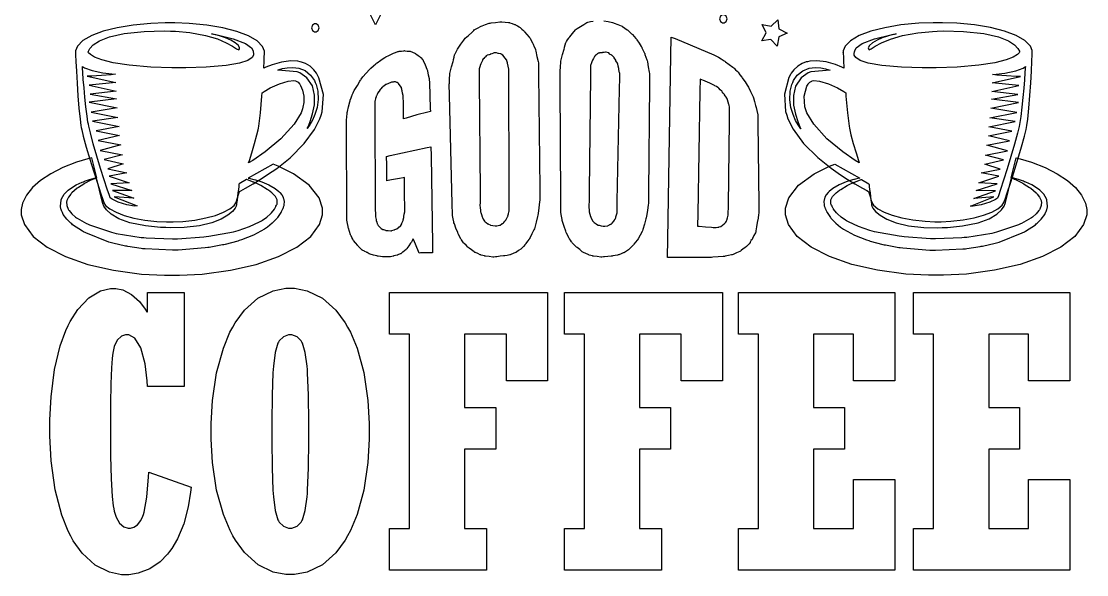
# Model space of a CAD drawing. Extents: x 59 to 294, y 65 to 304.
# Drawn here: x 60.1 to 294.4, y 64.8 to 186.4 of the extents above; entities that cross this region are included whole.
import ezdxf

# ---------------------------------------------------------------- set-up
doc = ezdxf.new("R2010")
doc.units = 0
doc.header["$MEASUREMENT"] = 0

msp = doc.modelspace()

# ---------------------------------------------------------------- linework, layer by layer
at = {"color": 7}
for points in [[(140.159, 192.228), (139.736, 189.83), (141.464, 188.137), (139.03, 187.818), (137.936, 185.631), (136.878, 187.818), (134.479, 188.207), (136.242, 189.865), (135.855, 192.264), (138.006, 191.135), (140.159, 192.228)], [(214.453, 186.054), (214.612, 186.054), (215.088, 186.33), (215.301, 186.936), (215.088, 187.543), (214.612, 187.818), (214.453, 187.818), (214.293, 187.818), (213.818, 187.543), (213.606, 186.936), (213.818, 186.33), (214.293, 186.054), (214.453, 186.054)], [(124.743, 184.08), (124.901, 184.08), (125.377, 184.355), (125.589, 184.962), (125.377, 185.568), (124.901, 185.844), (124.743, 185.844), (124.583, 185.844), (124.106, 185.568), (123.895, 184.962), (124.106, 184.355), (124.583, 184.08), (124.743, 184.08)], [(168.664, 185.667), (168.76, 185.615), (169.157, 185.398), (169.552, 185.164), (169.65, 185.102), (169.747, 185.024), (170.144, 184.693), (170.541, 184.344), (170.638, 184.256), (170.761, 184.107), (171.256, 183.516), (171.749, 182.925), (171.873, 182.775), (171.943, 182.652), (172.226, 182.14), (172.507, 181.628), (172.579, 181.504), (172.639, 181.364), (172.878, 180.799), (173.116, 180.235), (173.178, 180.093), (173.24, 179.812), (173.478, 178.682), (173.717, 177.553), (173.779, 177.271), (173.805, 174.757), (174.068, 149.586), (174.096, 147.072), (174.052, 146.747), (173.87, 145.433), (173.707, 144.119), (173.673, 143.793), (173.593, 143.494), (173.284, 142.276), (172.975, 141.059), (172.897, 140.758), (172.791, 140.547), (172.367, 139.7), (171.943, 138.854), (171.839, 138.642), (171.751, 138.527), (171.398, 138.056), (171.045, 137.567), (170.957, 137.443), (170.859, 137.337), (170.48, 136.914), (170.1, 136.49), (170.003, 136.385), (169.889, 136.306), (169.422, 135.996), (168.954, 135.687), (168.84, 135.607), (168.716, 135.555), (168.221, 135.344), (167.728, 135.132), (167.605, 135.078), (167.473, 135.052), (166.934, 134.955), (166.397, 134.859), (166.265, 134.831), (166.078, 134.815), (165.347, 134.739), (164.615, 134.647), (164.43, 134.621), (164.376, 134.612), (163.988, 134.559), (163.935, 134.549), (163.741, 134.577), (162.965, 134.673), (162.188, 134.771), (161.995, 134.797), (161.907, 134.823), (161.554, 134.921), (161.201, 135.018), (161.113, 135.044), (160.981, 135.097), (160.464, 135.326), (159.967, 135.555), (159.844, 135.607), (159.694, 135.713), (159.107, 136.138), (158.538, 136.561), (158.397, 136.665), (158.291, 136.763), (157.886, 137.16), (157.479, 137.557), (157.375, 137.654), (157.321, 137.734), (156.862, 138.387), (156.81, 138.465), (156.738, 138.589), (156.461, 139.083), (156.2, 139.577), (156.14, 139.7), (156.042, 139.948), (155.667, 140.93), (155.31, 141.897), (155.222, 142.133), (155.186, 142.31), (155.046, 143.015), (154.904, 143.721), (154.869, 143.897), (154.816, 146.288), (154.252, 170.189), (154.2, 172.579), (154.208, 172.809), (154.256, 173.743), (154.322, 174.679), (154.34, 174.908), (154.41, 175.208), (154.711, 176.403), (155.01, 177.58), (155.082, 177.87), (155.116, 177.994), (155.24, 178.493), (155.363, 179.009), (155.399, 179.141), (155.459, 179.247), (155.698, 179.688), (155.936, 180.129), (155.998, 180.233), (156.147, 180.464), (156.756, 181.364), (157.365, 182.263), (157.515, 182.492), (157.692, 182.652), (158.415, 183.304), (159.139, 183.956), (159.315, 184.114), (159.367, 184.168), (159.574, 184.362), (159.764, 184.556), (159.808, 184.609), (159.949, 184.689), (160.514, 184.993), (161.078, 185.279), (161.219, 185.349), (161.412, 185.421), (162.19, 185.699), (162.965, 185.959), (163.16, 186.02), (163.397, 186.048), (164.341, 186.158), (165.285, 186.25), (165.523, 186.267), (165.716, 186.259), (166.488, 186.21), (167.243, 186.144), (167.429, 186.126), (167.533, 186.092), (168.006, 185.923), (168.531, 185.721), (168.664, 185.667)], [(226.413, 186.726), (226.66, 184.715), (228.46, 183.797), (226.624, 182.951), (226.307, 180.939), (224.932, 182.422), (222.956, 182.104), (223.908, 183.867), (222.992, 185.667), (224.966, 185.315), (226.413, 186.726)], [(214.771, 177.624), (214.964, 177.475), (215.742, 176.883), (216.517, 176.293), (216.712, 176.142), (216.8, 176.064), (217.153, 175.737), (217.506, 175.411), (217.594, 175.331), (217.698, 175.19), (218.117, 174.643), (218.518, 174.097), (218.616, 173.955), (218.739, 173.779), (219.233, 173.055), (219.727, 172.332), (219.851, 172.156), (219.965, 171.918), (220.432, 170.979), (220.9, 170.057), (221.015, 169.827), (221.076, 169.606), (221.314, 168.734), (221.553, 167.86), (221.615, 167.64), (221.659, 167.473), (221.826, 166.812), (221.994, 166.15), (222.038, 165.982), (222.056, 164.166), (222.232, 146.024), (222.25, 144.216), (222.209, 143.943), (222.081, 143.124), (221.928, 142.179), (221.768, 141.22), (221.627, 140.371), (221.58, 140.089), (221.5, 139.93), (221.192, 139.291), (220.882, 138.634), (220.803, 138.465), (220.767, 138.439), (220.512, 138.21), (220.486, 138.183), (220.477, 138.148), (220.388, 137.831), (220.38, 137.796), (220.352, 137.761), (220.124, 137.479), (220.097, 137.443), (220.036, 137.381), (219.797, 137.148), (219.559, 136.931), (219.498, 136.878), (219.366, 136.781), (218.849, 136.385), (218.351, 135.988), (218.229, 135.89), (218.053, 135.811), (217.341, 135.485), (216.614, 135.158), (216.429, 135.078), (216.253, 135.044), (215.565, 134.903), (214.878, 134.761), (214.701, 134.725), (214.419, 134.709), (213.285, 134.621), (212.134, 134.533), (211.843, 134.515), (211.191, 134.515), (209.236, 134.515), (206.997, 134.515), (204.763, 134.515), (202.824, 134.515), (202.178, 134.515), (202.248, 138.545), (202.926, 178.886), (202.988, 182.915), (203.86, 182.616), (212.389, 178.991), (213.218, 178.576), (213.377, 178.488), (213.994, 178.114), (214.612, 177.721), (214.771, 177.624)], [(145.485, 179.846), (145.608, 179.802), (146.106, 179.614), (146.623, 179.405), (146.756, 179.352), (146.87, 179.263), (147.319, 178.911), (147.768, 178.558), (147.884, 178.47), (147.928, 178.417), (148.299, 178.03), (148.343, 177.976), (148.448, 177.748), (148.867, 176.808), (149.268, 175.852), (149.365, 175.613), (149.41, 175.42), (149.578, 174.625), (149.746, 173.831), (149.79, 173.637), (149.816, 172.923), (149.913, 170.08), (150.009, 167.253), (150.037, 166.547), (149.445, 166.406), (147.077, 165.807), (144.727, 165.136), (144.146, 164.96), (144.139, 165.297), (144.123, 166.309), (144.11, 167.465), (144.095, 168.621), (144.079, 169.632), (144.074, 169.969), (144.048, 170.093), (143.933, 170.604), (143.819, 171.115), (143.793, 171.238), (143.783, 171.274), (143.729, 171.522), (143.721, 171.556), (143.711, 171.592), (143.659, 171.839), (143.651, 171.873), (143.633, 171.901), (143.491, 172.129), (143.474, 172.156), (143.421, 172.218), (142.998, 172.73), (142.945, 172.791), (142.927, 172.809), (142.751, 172.915), (142.735, 172.931), (142.69, 172.949), (142.354, 173.091), (142.31, 173.108), (142.256, 173.108), (142.138, 173.073), (142.099, 173.073), (142.019, 173.073), (141.815, 173.047), (141.781, 173.038), (141.701, 173.038), (141.498, 173.011), (141.464, 173.002), (141.34, 172.949), (140.841, 172.738), (140.325, 172.526), (140.193, 172.472), (140.167, 172.446), (139.938, 172.253), (139.912, 172.226), (139.876, 172.2), (139.558, 171.971), (139.524, 171.943), (139.514, 171.935), (139.426, 171.848), (139.417, 171.839), (139.39, 171.812), (139.223, 171.618), (139.207, 171.59), (139.189, 171.582), (139.047, 171.468), (139.03, 171.45), (138.994, 171.406), (138.738, 171.035), (138.712, 170.991), (138.694, 170.965), (138.517, 170.772), (138.501, 170.744), (138.465, 170.666), (138.319, 170.339), (138.157, 170.013), (138.113, 169.933), (138.085, 169.828), (137.971, 169.4), (137.856, 168.954), (137.83, 168.84), (137.838, 166.733), (137.927, 145.619), (137.936, 143.51), (137.953, 143.432), (138.095, 142.814), (138.113, 142.735), (138.139, 142.638), (138.253, 142.263), (138.368, 141.905), (138.395, 141.817), (138.412, 141.791), (138.553, 141.536), (138.571, 141.5), (138.606, 141.465), (138.923, 141.147), (138.958, 141.111), (138.985, 141.095), (139.153, 140.927), (139.171, 140.899), (139.215, 140.873), (139.586, 140.644), (139.63, 140.618), (139.69, 140.6), (140.167, 140.459), (140.229, 140.442), (140.299, 140.442), (140.458, 140.406), (140.512, 140.406), (140.758, 140.406), (141.314, 140.37), (141.5, 140.37), (141.57, 140.388), (142.098, 140.565), (142.169, 140.582), (142.222, 140.609), (142.673, 140.802), (142.735, 140.829), (142.761, 140.829), (142.819, 140.829), (142.839, 140.829), (142.874, 140.865), (143.13, 141.147), (143.158, 141.181), (143.192, 141.209), (143.509, 141.465), (143.545, 141.5), (143.563, 141.544), (143.739, 141.879), (143.757, 141.923), (143.792, 142.003), (143.915, 142.311), (144.038, 142.62), (144.074, 142.699), (144.082, 142.761), (144.17, 143.273), (144.18, 143.334), (144.206, 143.466), (144.303, 144.005), (144.4, 144.543), (144.427, 144.675), (144.417, 145.407), (144.374, 148.349), (144.33, 151.307), (144.322, 152.047), (144.06, 152.006), (143.279, 151.878), (142.384, 151.722), (141.498, 151.551), (140.731, 151.395), (140.476, 151.342), (140.47, 151.697), (140.455, 152.765), (140.44, 153.993), (140.426, 155.226), (140.411, 156.309), (140.406, 156.669), (141.207, 156.872), (149.321, 158.636), (150.143, 158.786), (150.177, 156.846), (150.502, 137.443), (150.53, 135.503), (150.162, 135.503), (149.061, 135.498), (147.866, 135.476), (147.567, 135.467), (147.435, 135.785), (146.896, 137.033), (146.359, 138.263), (146.226, 138.571), (146.182, 138.493), (146.014, 138.166), (145.848, 137.84), (145.803, 137.76), (145.697, 137.611), (145.278, 137.024), (144.876, 136.455), (144.779, 136.313), (144.682, 136.234), (144.308, 135.931), (143.951, 135.644), (143.863, 135.573), (143.827, 135.547), (143.509, 135.318), (143.474, 135.29), (143.403, 135.264), (142.875, 135.035), (142.805, 135.008), (142.717, 134.982), (142.364, 134.889), (142.011, 134.815), (141.923, 134.797), (141.851, 134.779), (141.288, 134.638), (141.217, 134.621), (141.019, 134.621), (140.428, 134.621), (139.855, 134.621), (139.664, 134.621), (139.54, 134.638), (139.047, 134.709), (138.552, 134.779), (138.429, 134.797), (138.253, 134.841), (137.542, 135.026), (136.816, 135.21), (136.631, 135.254), (136.577, 135.29), (136.119, 135.573), (136.066, 135.607), (136.012, 135.635), (135.617, 135.829), (135.573, 135.855), (135.519, 135.882), (135.068, 136.11), (135.008, 136.136), (134.92, 136.224), (134.585, 136.561), (134.25, 136.896), (134.162, 136.984), (134.046, 137.126), (133.597, 137.69), (133.148, 138.254), (133.033, 138.395), (132.979, 138.483), (132.771, 138.854), (132.582, 139.223), (132.538, 139.311), (132.485, 139.498), (132.27, 140.225), (132.035, 140.935), (131.975, 141.111), (131.939, 141.288), (131.801, 141.975), (131.682, 142.663), (131.656, 142.839), (131.647, 144.647), (131.594, 162.693), (131.586, 164.501), (131.603, 164.687), (131.669, 165.418), (131.717, 166.15), (131.727, 166.335), (131.789, 166.591), (132.044, 167.627), (132.3, 168.68), (132.362, 168.945), (132.406, 169.069), (132.591, 169.546), (132.777, 170.022), (132.821, 170.145), (132.865, 170.243), (133.049, 170.644), (133.236, 171.063), (133.28, 171.167), (133.42, 171.398), (133.984, 172.315), (134.549, 173.232), (134.691, 173.46), (134.725, 173.514), (134.849, 173.708), (134.972, 173.903), (135.008, 173.955), (135.193, 174.158), (135.924, 174.978), (136.656, 175.798), (136.842, 176), (136.974, 176.116), (137.499, 176.583), (138.041, 177.05), (138.183, 177.165), (138.368, 177.297), (139.117, 177.832), (139.867, 178.347), (140.053, 178.47), (140.229, 178.558), (140.929, 178.911), (141.613, 179.263), (141.781, 179.352), (141.903, 179.396), (142.398, 179.564), (142.892, 179.732), (143.015, 179.776), (143.148, 179.794), (143.669, 179.864), (144.19, 179.935), (144.322, 179.953), (144.445, 179.918), (144.916, 179.846), (145.342, 179.846), (145.485, 179.846)], [(164.571, 179.458), (164.411, 179.458), (163.996, 179.433), (163.935, 179.423), (163.891, 179.405), (163.583, 179.265), (163.548, 179.247), (163.513, 179.239), (163.23, 179.15), (163.196, 179.141), (163.168, 179.132), (162.939, 179.044), (162.913, 179.035), (162.877, 179.027), (162.595, 178.938), (162.56, 178.929), (162.533, 178.92), (162.365, 178.832), (162.348, 178.822), (162.32, 178.796), (162.154, 178.603), (162.137, 178.576), (162.119, 178.559), (161.977, 178.445), (161.961, 178.435), (161.943, 178.409), (161.801, 178.241), (161.785, 178.223), (161.775, 178.215), (161.687, 178.162), (161.678, 178.153), (161.66, 178.127), (161.519, 177.898), (161.502, 177.87), (161.466, 177.782), (161.148, 177.076), (161.113, 176.988), (161.078, 176.874), (160.919, 176.407), (160.76, 175.94), (160.726, 175.824), (160.752, 173.382), (160.955, 148.916), (160.973, 146.473), (160.963, 146.421), (160.937, 146.064), (160.937, 145.944), (160.945, 145.892), (160.998, 145.495), (161.007, 145.451), (161.016, 145.354), (161.043, 144.975), (161.069, 144.596), (161.079, 144.498), (161.123, 144.376), (161.29, 143.899), (161.458, 143.422), (161.502, 143.298), (161.51, 143.264), (161.598, 143.017), (161.608, 142.981), (161.642, 142.929), (161.925, 142.47), (161.961, 142.416), (161.987, 142.39), (162.216, 142.197), (162.242, 142.169), (162.294, 142.143), (162.693, 141.888), (162.737, 141.853), (162.789, 141.826), (163.186, 141.632), (163.23, 141.604), (163.344, 141.588), (163.794, 141.518), (164.244, 141.446), (164.358, 141.428), (164.411, 141.428), (164.531, 141.428), (164.571, 141.428), (164.641, 141.446), (164.928, 141.5), (165.232, 141.553), (165.312, 141.57), (165.365, 141.606), (165.761, 141.888), (165.806, 141.923), (165.85, 141.923), (165.949, 141.923), (165.982, 141.923), (165.999, 141.941), (166.14, 142.107), (166.158, 142.133), (166.211, 142.196), (166.405, 142.434), (166.598, 142.673), (166.652, 142.735), (166.686, 142.814), (167.004, 143.432), (167.04, 143.51), (167.066, 143.626), (167.181, 144.075), (167.295, 144.525), (167.323, 144.639), (167.323, 152.153), (167.295, 172.192), (167.287, 174.695), (167.287, 174.811), (167.287, 175.069), (167.287, 175.154), (167.287, 175.304), (167.287, 175.642), (167.287, 175.754), (167.269, 175.842), (167.127, 176.547), (167.11, 176.635), (167.083, 176.76), (166.969, 177.25), (166.854, 177.721), (166.828, 177.836), (166.784, 177.89), (166.449, 178.313), (166.405, 178.365), (166.387, 178.391), (166.245, 178.586), (166.229, 178.612), (166.201, 178.639), (166.008, 178.868), (165.982, 178.894), (165.938, 178.93), (165.567, 179.185), (165.523, 179.211), (165.461, 179.221), (165.012, 179.309), (164.96, 179.317), (164.915, 179.327), (164.605, 179.441), (164.571, 179.458)], [(189.229, 179.458), (189.168, 179.476), (188.656, 179.591), (188.596, 179.6), (188.552, 179.591), (188.242, 179.538), (188.207, 179.528), (188.119, 179.528), (187.889, 179.503), (187.854, 179.494), (187.783, 179.494), (187.624, 179.458), (187.572, 179.458), (187.483, 179.458), (187.253, 179.433), (187.219, 179.423), (187.157, 179.423), (187.018, 179.388), (186.972, 179.388), (186.945, 179.371), (186.752, 179.229), (186.726, 179.211), (186.708, 179.203), (186.566, 179.115), (186.549, 179.105), (186.531, 179.088), (186.389, 178.947), (186.373, 178.929), (186.363, 178.92), (186.275, 178.868), (186.267, 178.858), (186.249, 178.832), (186.107, 178.639), (186.09, 178.612), (186.046, 178.533), (185.878, 178.206), (185.711, 177.88), (185.667, 177.8), (185.623, 177.695), (185.455, 177.271), (185.288, 176.848), (185.244, 176.742), (185.216, 174.238), (184.952, 149.19), (184.926, 146.685), (184.916, 146.633), (184.864, 146.21), (184.856, 146.156), (184.864, 146.104), (184.892, 145.747), (184.892, 145.627), (184.9, 145.53), (184.926, 144.862), (184.926, 144.639), (184.96, 144.516), (185.12, 144.022), (185.279, 143.528), (185.315, 143.404), (185.323, 143.37), (185.411, 143.113), (185.421, 143.087), (185.455, 143.025), (185.71, 142.548), (185.738, 142.486), (185.764, 142.46), (185.993, 142.232), (186.02, 142.205), (186.072, 142.171), (186.469, 141.888), (186.513, 141.853), (186.566, 141.826), (186.964, 141.598), (187.008, 141.57), (187.123, 141.553), (187.572, 141.464), (188.021, 141.376), (188.137, 141.358), (188.189, 141.358), (188.307, 141.358), (188.347, 141.358), (188.418, 141.368), (189.009, 141.456), (189.089, 141.464), (189.141, 141.5), (189.538, 141.746), (189.582, 141.781), (189.626, 141.781), (189.726, 141.781), (189.758, 141.781), (189.776, 141.799), (189.917, 141.941), (189.935, 141.957), (189.987, 142.011), (190.386, 142.47), (190.43, 142.522), (190.474, 142.602), (190.637, 142.911), (190.781, 143.22), (190.817, 143.298), (190.843, 143.404), (190.958, 143.833), (191.072, 144.278), (191.099, 144.392), (191.143, 146.853), (191.62, 171.496), (191.665, 173.955), (191.665, 174.07), (191.665, 174.327), (191.665, 174.413), (191.665, 174.555), (191.665, 174.873), (191.665, 174.978), (191.647, 175.066), (191.505, 175.808), (191.488, 175.896), (191.461, 176.02), (191.346, 176.517), (191.232, 177.032), (191.206, 177.165), (191.17, 177.227), (190.851, 177.739), (190.817, 177.8), (190.799, 177.828), (190.658, 178.056), (190.64, 178.083), (190.614, 178.118), (190.446, 178.401), (190.43, 178.435), (190.386, 178.479), (190.015, 178.85), (189.971, 178.894), (189.917, 178.92), (189.458, 179.149), (189.406, 179.175), (189.414, 179.211), (189.264, 179.432), (189.229, 179.458)], [(214.172, 170.921), (214.092, 171.009), (213.765, 171.344), (213.439, 171.679), (213.36, 171.767), (213.272, 171.821), (212.919, 172.033), (212.567, 172.244), (212.478, 172.296), (212.363, 172.358), (211.913, 172.592), (211.464, 172.809), (211.35, 172.861), (211.146, 172.949), (210.344, 173.298), (209.54, 173.629), (209.338, 173.707), (209.294, 171.009), (208.853, 144.058), (208.808, 141.358), (209.152, 141.341), (210.52, 141.249), (211.887, 141.139), (212.232, 141.111), (212.248, 141.103), (212.424, 141.05), (212.442, 141.041), (212.547, 141.041), (212.821, 141.067), (212.865, 141.075), (212.9, 141.085), (213.218, 141.139), (213.254, 141.147), (213.306, 141.147), (213.426, 141.181), (213.467, 141.181), (213.519, 141.191), (213.906, 141.305), (213.96, 141.323), (213.986, 141.35), (214.215, 141.544), (214.242, 141.57), (214.286, 141.606), (214.657, 141.888), (214.701, 141.923), (214.727, 141.95), (214.956, 142.179), (214.982, 142.205), (215, 142.232), (215.141, 142.488), (215.158, 142.522), (215.203, 142.664), (215.365, 143.228), (215.511, 143.793), (215.547, 143.933), (215.573, 145.803), (215.802, 164.527), (215.83, 166.405), (215.83, 166.661), (215.83, 167.237), (215.83, 167.429), (215.82, 167.491), (215.732, 167.94), (215.724, 167.992), (215.688, 168.125), (215.547, 168.642), (215.405, 169.14), (215.371, 169.263), (215.353, 169.291), (215.176, 169.546), (215.158, 169.58), (215.132, 169.616), (214.912, 169.934), (214.878, 169.969), (214.86, 169.996), (214.744, 170.225), (214.735, 170.251), (214.708, 170.287), (214.479, 170.542), (214.453, 170.568), (214.427, 170.604), (214.198, 170.886), (214.172, 170.921)]]:
    msp.add_lwpolyline(points, close=True, dxfattribs=at)
at = {"color": 32}
for points in [[(125.13, 174.695), (124.981, 174.96), (124.431, 175.693), (123.565, 176.5), (122.545, 177.103), (121.686, 177.42), (121.392, 177.483), (120.898, 177.596), (119.36, 177.675), (117.267, 177.426), (115.233, 176.853), (113.832, 176.294), (113.382, 176.072), (113.4, 176.414), (113.454, 177.436), (113.509, 178.545), (113.545, 179.292), (113.558, 179.564), (113.558, 179.564), (113.558, 179.564), (113.558, 179.528), (113.558, 179.528), (113.558, 179.863), (113.135, 180.864), (111.924, 182.097), (110.006, 183.206), (107.469, 184.168), (104.393, 184.958), (100.863, 185.552), (96.9642, 185.925), (93.8265, 186.054), (92.7806, 186.054), (91.7332, 186.054), (88.5956, 185.928), (84.697, 185.563), (81.1664, 184.98), (78.0919, 184.204), (75.5537, 183.254), (73.6353, 182.156), (72.4242, 180.931), (72.0027, 179.933), (72.0027, 179.6), (72.0027, 179.6), (72.0027, 179.6), (72.0027, 179.6), (72.0027, 179.6), (72.0245, 179.051), (72.0908, 177.57), (72.1981, 175.405), (72.3456, 172.805), (72.529, 170.017), (72.7452, 167.293), (72.9933, 164.877), (73.182, 163.479), (73.2716, 163.019), (73.3598, 162.548), (73.7044, 161.145), (74.3645, 158.746), (75.1639, 156.064), (76.0141, 153.336), (76.8283, 150.799), (77.5187, 148.692), (77.997, 147.253), (78.1763, 146.72), (78.1763, 146.72), (78.2105, 146.72), (78.2493, 146.512), (78.6282, 145.933), (79.5528, 145.153), (80.9336, 144.41), (82.7126, 143.735), (84.8374, 143.158), (87.2532, 142.707), (89.9072, 142.415), (92.0351, 142.31), (92.7446, 142.31), (93.4558, 142.31), (95.5918, 142.416), (98.25, 142.712), (100.668, 143.167), (102.795, 143.749), (104.574, 144.427), (105.956, 145.168), (106.886, 145.944), (107.272, 146.513), (107.315, 146.72), (107.351, 146.72), (107.351, 146.72), (107.4, 146.895), (107.544, 147.373), (107.767, 148.089), (107.982, 148.758), (108.056, 148.978), (108.383, 149.151), (109.353, 149.687), (111.053, 150.676), (113.046, 151.911), (114.682, 152.983), (115.218, 153.352), (116.242, 154.068), (119.172, 156.418), (122.294, 159.518), (124.577, 162.631), (125.749, 164.929), (126.012, 165.735), (126.258, 166.521), (126.523, 170.335), (125.517, 173.99), (125.13, 174.695)], [(228.388, 165.77), (228.643, 164.963), (229.802, 162.665), (232.078, 159.553), (235.209, 156.454), (238.153, 154.102), (239.183, 153.388), (239.718, 153.013), (241.354, 151.926), (243.345, 150.684), (245.047, 149.702), (246.016, 149.177), (246.345, 149.013), (246.418, 148.792), (246.633, 148.125), (246.856, 147.409), (246.999, 146.931), (247.051, 146.756), (247.051, 146.756), (247.085, 146.756), (247.124, 146.547), (247.503, 145.969), (248.429, 145.189), (249.809, 144.446), (251.591, 143.771), (253.722, 143.193), (256.144, 142.743), (258.807, 142.451), (260.943, 142.346), (261.655, 142.346), (262.366, 142.346), (264.502, 142.452), (267.16, 142.748), (269.577, 143.202), (271.7, 143.784), (273.476, 144.461), (274.851, 145.204), (275.773, 145.98), (276.149, 146.55), (276.189, 146.756), (276.225, 146.756), (276.225, 146.756), (276.403, 147.289), (276.881, 148.728), (277.571, 150.835), (278.384, 153.372), (279.235, 156.1), (280.034, 158.782), (280.694, 161.18), (281.039, 162.582), (281.128, 163.054), (281.218, 163.514), (281.405, 164.911), (281.655, 167.327), (281.871, 170.053), (282.054, 172.839), (282.2, 175.44), (282.309, 177.604), (282.375, 179.086), (282.399, 179.634), (282.399, 179.634), (282.399, 179.634), (282.399, 179.634), (282.399, 179.634), (282.399, 179.968), (281.976, 180.965), (280.764, 182.192), (278.846, 183.29), (276.309, 184.24), (273.233, 185.015), (269.703, 185.598), (265.804, 185.964), (262.666, 186.09), (261.621, 186.09), (260.57, 186.09), (257.423, 185.961), (253.516, 185.587), (249.98, 184.993), (246.9, 184.204), (244.359, 183.242), (242.441, 182.132), (241.228, 180.898), (240.807, 179.897), (240.807, 179.564), (240.807, 179.564), (240.807, 179.6), (240.807, 179.6), (240.807, 179.6), (240.819, 179.327), (240.855, 178.581), (240.91, 177.472), (240.964, 176.448), (240.983, 176.106), (240.532, 176.328), (239.131, 176.888), (237.097, 177.461), (235.004, 177.709), (233.466, 177.631), (232.974, 177.517), (232.678, 177.454), (231.819, 177.137), (230.801, 176.535), (229.932, 175.727), (229.383, 174.996), (229.235, 174.731), (228.855, 174.017), (227.873, 170.343), (228.141, 166.547), (228.388, 165.77)], [(94.7208, 176.177), (93.1746, 176.177), (88.5363, 176.325), (83.7777, 176.718), (80.2584, 177.271), (77.7956, 177.906), (76.2014, 178.542), (75.2934, 179.094), (74.8841, 179.487), (74.7889, 179.634), (74.7889, 179.634), (74.7889, 179.634), (74.8467, 179.853), (75.1512, 180.425), (75.8927, 181.226), (77.2664, 182.126), (79.4632, 183.002), (82.6766, 183.727), (87.0977, 184.176), (91.4658, 184.264), (92.921, 184.22), (93.9807, 184.191), (97.1543, 183.901), (100.549, 183.287), (103.188, 182.506), (105.158, 181.676), (106.545, 180.927), (107.432, 180.377), (107.907, 180.152), (108.055, 180.319), (108.056, 180.376), (108.061, 180.545), (107.812, 181.065), (107.126, 181.693), (106.143, 182.251), (105.012, 182.731), (103.878, 183.122), (102.886, 183.413), (102.183, 183.595), (101.917, 183.657), (101.917, 183.657), (103.113, 183.434), (106.664, 182.553), (109.413, 181.496), (110.707, 180.531), (111.058, 179.921), (111.089, 179.704), (111.1, 179.636), (111.166, 179.432), (111.171, 178.975), (110.834, 178.404), (109.89, 177.782), (108.073, 177.183), (105.117, 176.669), (100.754, 176.312), (96.2283, 176.177), (94.7208, 176.177)], [(243.31, 179.704), (243.341, 179.924), (243.687, 180.546), (244.972, 181.51), (247.72, 182.558), (251.283, 183.434), (252.483, 183.657), (252.483, 183.657), (252.215, 183.595), (251.513, 183.413), (250.522, 183.122), (249.386, 182.731), (248.255, 182.251), (247.274, 181.693), (246.587, 181.065), (246.338, 180.545), (246.345, 180.376), (246.346, 180.319), (246.493, 180.151), (246.968, 180.371), (247.855, 180.917), (249.242, 181.664), (251.211, 182.491), (253.85, 183.274), (257.244, 183.891), (260.417, 184.188), (261.479, 184.22), (262.932, 184.264), (267.301, 184.176), (271.723, 183.727), (274.937, 183.002), (277.133, 182.126), (278.506, 181.226), (279.248, 180.425), (279.553, 179.853), (279.612, 179.634), (279.612, 179.634), (279.612, 179.634), (279.517, 179.487), (279.112, 179.094), (278.207, 178.542), (276.618, 177.906), (274.157, 177.271), (270.637, 176.718), (265.873, 176.325), (261.228, 176.177), (259.68, 176.177), (258.171, 176.177), (253.647, 176.312), (249.289, 176.669), (246.337, 177.183), (244.523, 177.782), (243.581, 178.404), (243.243, 178.975), (243.242, 179.432), (243.305, 179.636), (243.31, 179.704)], [(79.6216, 147.567), (79.6216, 147.567), (79.448, 148.088), (78.9852, 149.498), (78.3167, 151.568), (77.5271, 154.068), (76.6974, 156.77), (75.9146, 159.445), (75.263, 161.863), (74.9155, 163.31), (74.8249, 163.795), (74.7406, 164.239), (74.5352, 165.577), (74.2777, 167.596), (74.0544, 169.706), (73.8671, 171.76), (73.7168, 173.612), (73.6078, 175.117), (73.5404, 176.127), (73.5182, 176.495), (73.5182, 176.495), (74.0008, 176.193), (75.6514, 175.606), (78.0383, 175.093), (79.9828, 174.858), (80.7861, 174.801), (80.7861, 174.801), (80.7861, 174.764), (79.8146, 174.651), (77.6813, 174.488), (75.5467, 174.36), (74.5765, 174.308), (74.5765, 174.308), (80.8563, 172.931), (75.0013, 172.332), (80.9265, 171.061), (75.2119, 170.356), (80.9985, 169.333), (75.0355, 168.628), (81.1389, 167.357), (75.4242, 166.405), (81.3153, 165.24), (75.741, 164.43), (81.5619, 163.266), (76.5168, 162.348), (81.6681, 161.29), (77.0117, 160.161), (81.9848, 159.209), (77.4347, 157.974), (82.3034, 157.022), (78.3167, 156.034), (82.4438, 155.046), (79.0924, 153.988), (83.2556, 153.106), (79.375, 152.364), (83.7847, 150.919), (79.7638, 150.672), (84.3499, 149.225), (80.1165, 149.189), (84.8431, 147.497), (80.4693, 147.85), (85.5846, 145.803), (85.0029, 145.792), (83.2527, 146.05), (81.358, 146.659), (80.0862, 147.282), (79.6216, 147.567), (79.6216, 147.567)], [(122.943, 162.807), (122.943, 162.807), (123.14, 163.233), (123.602, 164.376), (124.127, 166.043), (124.517, 168.033), (124.57, 170.15), (124.088, 172.198), (122.871, 173.979), (121.299, 175.076), (120.72, 175.295), (116.523, 175.683), (116.523, 175.683), (116.782, 175.78), (117.483, 175.989), (118.517, 176.192), (119.768, 176.27), (121.126, 176.106), (122.476, 175.58), (123.706, 174.574), (124.52, 173.397), (124.707, 172.967), (124.899, 172.507), (125.258, 171.032), (125.353, 169.178), (125.109, 167.459), (124.645, 165.93), (124.077, 164.645), (123.526, 163.661), (123.109, 163.03), (122.943, 162.807), (122.943, 162.807)], [(229.729, 172.931), (229.912, 173.361), (230.718, 174.538), (231.944, 175.544), (233.294, 176.071), (234.654, 176.235), (235.909, 176.156), (236.945, 175.954), (237.651, 175.744), (237.913, 175.647), (237.913, 175.647), (233.715, 175.26), (233.135, 175.041), (231.563, 173.944), (230.346, 172.164), (229.864, 170.116), (229.917, 167.998), (230.307, 166.007), (230.832, 164.341), (231.294, 163.197), (231.492, 162.771), (231.492, 162.771), (231.492, 162.771), (231.325, 162.996), (230.904, 163.63), (230.347, 164.619), (229.777, 165.908), (229.31, 167.439), (229.066, 169.157), (229.165, 171.006), (229.532, 172.474), (229.729, 172.931)], [(268.817, 145.767), (273.932, 147.814), (269.558, 147.461), (274.285, 149.155), (270.051, 149.189), (274.638, 150.636), (270.617, 150.883), (275.026, 152.33), (271.146, 153.07), (275.307, 153.917), (271.956, 154.976), (276.085, 155.964), (272.098, 156.95), (276.967, 157.904), (272.415, 159.139), (277.39, 160.091), (272.733, 161.219), (277.883, 162.278), (272.838, 163.196), (278.658, 164.358), (273.086, 165.17), (278.977, 166.335), (273.262, 167.287), (279.364, 168.558), (273.403, 169.263), (279.188, 170.285), (273.473, 170.991), (279.4, 172.262), (273.543, 172.861), (279.823, 174.236), (279.823, 174.236), (278.853, 174.29), (276.718, 174.418), (274.584, 174.579), (273.615, 174.694), (273.615, 174.731), (273.615, 174.731), (274.417, 174.788), (276.362, 175.022), (278.748, 175.536), (280.398, 176.123), (280.881, 176.425), (280.881, 176.425), (280.858, 176.057), (280.79, 175.047), (280.682, 173.542), (280.533, 171.69), (280.345, 169.635), (280.122, 167.525), (279.864, 165.506), (279.659, 164.168), (279.576, 163.725), (279.484, 163.24), (279.137, 161.793), (278.483, 159.374), (277.701, 156.7), (276.873, 153.997), (276.082, 151.497), (275.413, 149.427), (274.95, 148.018), (274.778, 147.497), (274.778, 147.497), (274.778, 147.497), (274.312, 147.223), (273.04, 146.62), (271.146, 146.024), (269.397, 145.762), (268.817, 145.767)], [(121.885, 167.146), (121.601, 166.248), (120.082, 163.762), (117.179, 160.568), (113.673, 157.692), (110.988, 155.831), (110.067, 155.258), (110.244, 155.805), (110.76, 157.452), (111.38, 159.549), (111.882, 161.415), (112.147, 162.537), (112.219, 162.913), (112.298, 163.328), (112.663, 166.296), (112.976, 169.951), (113.029, 170.708), (113.466, 170.995), (114.836, 171.767), (116.848, 172.685), (118.794, 173.259), (120.023, 173.374), (120.403, 173.284), (120.508, 173.258), (120.941, 173.051), (121.266, 172.685), (121.32, 172.579), (121.496, 172.268), (121.914, 171.269), (122.21, 169.929), (122.203, 168.556), (121.998, 167.488), (121.885, 167.146)], [(233.08, 172.579), (233.132, 172.677), (233.459, 173.038), (233.892, 173.258), (233.998, 173.284), (234.377, 173.374), (235.604, 173.259), (237.552, 172.685), (239.564, 171.767), (240.933, 170.995), (241.37, 170.708), (241.423, 169.951), (241.737, 166.296), (242.102, 163.328), (242.182, 162.913), (242.252, 162.538), (242.522, 161.419), (243.032, 159.562), (243.655, 157.467), (244.163, 155.811), (244.335, 155.258), (243.414, 155.827), (240.746, 157.676), (237.247, 160.554), (234.337, 163.756), (232.807, 166.247), (232.517, 167.146), (232.366, 167.623), (232.202, 169.929), (232.832, 172.147), (233.08, 172.579)], [(115.429, 155.01), (109.996, 151.907), (110.093, 151.889), (111.177, 151.624), (111.301, 151.588), (111.556, 151.518), (112.963, 151.077), (114.529, 150.424), (114.865, 150.247), (115.032, 150.159), (115.882, 149.648), (116.716, 148.996), (116.876, 148.836), (116.954, 148.758), (117.333, 148.287), (117.643, 147.726), (117.687, 147.602), (117.74, 147.479), (117.872, 146.769), (117.826, 146.042), (117.792, 145.91), (117.792, 145.803), (117.758, 145.697), (117.687, 145.521), (117.677, 145.495), (117.562, 145.196), (117.545, 145.168), (117.518, 145.107), (117.255, 144.525), (117.228, 144.463), (117.166, 144.348), (116.435, 143.264), (116.346, 143.158), (116.178, 142.955), (115.243, 142.015), (114.204, 141.165), (113.983, 141.005), (113.532, 140.696), (111.111, 139.396), (108.496, 138.359), (107.95, 138.183), (107.676, 138.095), (104.88, 137.363), (104.599, 137.301), (104.316, 137.24), (101.406, 136.71), (101.107, 136.665), (100.516, 136.577), (94.5444, 136.12), (93.9451, 136.102), (93.3443, 136.094), (87.3386, 136.358), (86.7473, 136.419), (86.4567, 136.455), (83.5367, 136.896), (83.2556, 136.948), (82.973, 137.002), (80.1769, 137.645), (79.9042, 137.724), (79.357, 137.874), (74.2336, 139.868), (73.7665, 140.123), (73.5362, 140.247), (71.3574, 141.694), (71.1549, 141.853), (70.9605, 142.021), (70.061, 142.937), (69.3028, 143.959), (69.1804, 144.18), (69.1085, 144.356), (69.0383, 144.533), (69.0203, 144.569), (68.9144, 144.841), (68.8979, 144.885), (68.8799, 144.948), (68.7296, 145.591), (68.7215, 145.661), (68.7035, 145.794), (68.8262, 147.064), (68.8619, 147.179), (68.9405, 147.409), (69.5276, 148.379), (70.2374, 149.138), (70.3792, 149.261), (70.6783, 149.508), (72.1335, 150.421), (73.4826, 151.033), (73.7306, 151.129), (73.9771, 151.227), (75.0478, 151.594), (75.8913, 151.836), (76.0236, 151.871), (76.0938, 151.889), (76.623, 152.003), (76.659, 152.011), (75.5646, 156.421), (74.7215, 156.198), (72.2242, 155.407), (69.2161, 154.227), (66.5716, 152.897), (64.3283, 151.434), (62.5217, 149.853), (61.1875, 148.172), (60.361, 146.406), (60.0784, 145.029), (60.0784, 144.569), (60.0784, 143.865), (60.7508, 141.749), (62.6844, 139.121), (65.7408, 136.743), (69.7879, 134.669), (74.6912, 132.959), (80.3176, 131.666), (86.5325, 130.849), (91.5349, 130.564), (93.2035, 130.564), (94.8725, 130.564), (99.883, 130.849), (106.104, 131.666), (111.731, 132.959), (116.633, 134.669), (120.676, 136.743), (123.729, 139.121), (125.658, 141.749), (126.33, 143.865), (126.33, 144.569), (126.336, 145.324), (125.583, 147.595), (123.405, 150.385), (119.964, 152.878), (116.594, 154.562), (115.429, 155.01)], [(239.007, 155.01), (244.439, 151.907), (244.341, 151.889), (243.257, 151.624), (243.134, 151.588), (242.878, 151.518), (241.471, 151.077), (239.907, 150.424), (239.572, 150.247), (239.404, 150.159), (238.552, 149.648), (237.719, 148.996), (237.56, 148.836), (237.48, 148.758), (237.101, 148.287), (236.794, 147.726), (236.75, 147.602), (236.696, 147.479), (236.564, 146.769), (236.608, 146.042), (236.644, 145.91), (236.644, 145.803), (236.678, 145.697), (236.75, 145.521), (236.758, 145.495), (236.872, 145.196), (236.89, 145.168), (236.916, 145.107), (237.181, 144.525), (237.207, 144.463), (237.269, 144.348), (238.001, 143.264), (238.089, 143.158), (238.256, 142.955), (239.191, 142.015), (240.234, 141.165), (240.454, 141.005), (240.903, 140.696), (243.323, 139.396), (245.938, 138.359), (246.485, 138.183), (246.759, 138.095), (249.554, 137.363), (249.837, 137.301), (250.118, 137.24), (253.03, 136.71), (253.33, 136.665), (253.92, 136.577), (259.891, 136.12), (260.49, 136.102), (261.09, 136.094), (267.097, 136.358), (267.688, 136.419), (267.979, 136.455), (270.897, 136.896), (271.18, 136.948), (271.461, 137.002), (274.257, 137.645), (274.531, 137.724), (275.077, 137.874), (280.202, 139.868), (280.671, 140.123), (280.899, 140.247), (283.077, 141.694), (283.281, 141.853), (283.474, 142.021), (284.373, 142.937), (285.133, 143.959), (285.257, 144.18), (285.397, 144.533), (285.414, 144.569), (285.52, 144.841), (285.538, 144.885), (285.556, 144.948), (285.704, 145.591), (285.714, 145.661), (285.732, 145.794), (285.608, 147.064), (285.574, 147.179), (285.494, 147.409), (284.92, 148.379), (284.205, 149.138), (284.056, 149.261), (283.756, 149.508), (282.301, 150.421), (280.952, 151.033), (280.705, 151.129), (280.457, 151.227), (279.386, 151.594), (278.544, 151.836), (278.412, 151.871), (278.34, 151.889), (277.811, 152.003), (277.777, 152.011), (278.871, 156.421), (279.713, 156.198), (282.21, 155.407), (285.218, 154.227), (287.862, 152.897), (290.106, 151.434), (291.913, 149.853), (293.247, 148.172), (294.073, 146.406), (294.357, 145.029), (294.357, 144.569), (294.357, 143.865), (293.683, 141.749), (291.75, 139.121), (288.694, 136.743), (284.646, 134.669), (279.743, 132.959), (274.116, 131.666), (267.902, 130.849), (262.9, 130.564), (261.232, 130.564), (259.562, 130.564), (254.551, 130.849), (248.332, 131.666), (242.704, 132.959), (237.803, 134.669), (233.759, 136.743), (230.707, 139.121), (228.778, 141.749), (228.107, 143.865), (228.107, 144.569), (228.1, 145.324), (228.847, 147.595), (231.016, 150.385), (234.455, 152.878), (237.836, 154.564), (239.007, 155.01)], [(116.31, 146.226), (116.31, 146.262), (116.337, 146.333), (116.363, 147.038), (116.346, 147.108), (116.328, 147.18), (115.94, 147.894), (115.888, 147.954), (115.781, 148.096), (115.146, 148.728), (114.44, 149.269), (114.3, 149.365), (114.158, 149.463), (112.747, 150.283), (112.606, 150.354), (112.474, 150.425), (111.204, 151.015), (111.089, 151.059), (110.947, 151.121), (109.688, 151.614), (109.573, 151.658), (107.95, 150.706), (107.95, 150.706), (107.931, 150.542), (107.881, 150.101), (107.807, 149.456), (107.716, 148.688), (107.617, 147.869), (107.517, 147.075), (107.426, 146.386), (107.371, 146.002), (107.351, 145.874), (107.327, 145.737), (107.123, 145.346), (106.532, 144.613), (105.514, 143.768), (104.007, 142.903), (101.947, 142.106), (99.2738, 141.47), (95.921, 141.085), (92.8494, 141.005), (91.8284, 141.041), (90.7094, 141.082), (87.3637, 141.42), (83.9763, 142.109), (81.5192, 142.999), (79.8421, 143.977), (78.7961, 144.932), (78.2341, 145.754), (78.0066, 146.328), (77.9639, 146.543), (77.9639, 146.543), (76.623, 151.977), (76.5874, 151.96), (76.0938, 151.757), (76.0236, 151.73), (75.8994, 151.678), (75.1099, 151.307), (74.1274, 150.796), (73.9069, 150.672), (73.7912, 150.61), (72.6186, 149.878), (72.4958, 149.79), (72.3717, 149.702), (71.1549, 148.679), (71.0487, 148.555), (70.9344, 148.433), (70.4356, 147.762), (70.0966, 147.022), (70.0624, 146.862), (70.0264, 146.703), (70.061, 145.91), (70.3792, 145.116), (70.4854, 144.956), (70.5817, 144.797), (71.217, 144.053), (72.0273, 143.36), (72.2133, 143.228), (72.3896, 143.095), (74.392, 141.95), (74.6125, 141.853), (75.0535, 141.65), (79.9123, 140.036), (80.4333, 139.912), (80.953, 139.79), (86.4306, 138.908), (86.9957, 138.854), (87.5591, 138.801), (93.2917, 138.589), (93.8749, 138.606), (94.4563, 138.616), (100.189, 139.004), (100.754, 139.065), (101.317, 139.136), (106.759, 140.159), (107.28, 140.299), (107.792, 140.442), (110.242, 141.283), (112.482, 142.32), (112.889, 142.558), (113.091, 142.682), (114.04, 143.334), (114.864, 144.058), (115.006, 144.216), (115.076, 144.296), (115.728, 145.116), (115.781, 145.204), (115.807, 145.248), (116.046, 145.689), (116.064, 145.733), (116.072, 145.751), (116.16, 145.988), (116.17, 146.014), (116.24, 146.156), (116.31, 146.226), (116.31, 146.226), (116.31, 146.226), (116.31, 146.226)], [(238.125, 146.226), (238.125, 146.262), (238.097, 146.333), (238.071, 147.038), (238.089, 147.108), (238.107, 147.18), (238.494, 147.894), (238.548, 147.954), (238.653, 148.096), (239.288, 148.728), (239.994, 149.269), (240.135, 149.365), (240.276, 149.463), (241.697, 150.283), (241.829, 150.354), (241.961, 150.425), (243.231, 151.015), (243.346, 151.059), (243.487, 151.121), (244.748, 151.614), (244.864, 151.658), (246.485, 150.706), (246.485, 150.706), (246.503, 150.542), (246.553, 150.101), (246.628, 149.456), (246.718, 148.688), (246.818, 147.869), (246.917, 147.075), (247.008, 146.386), (247.063, 146.002), (247.085, 145.874), (247.107, 145.737), (247.311, 145.346), (247.902, 144.613), (248.921, 143.768), (250.427, 142.903), (252.487, 142.106), (255.16, 141.47), (258.513, 141.085), (261.585, 141.005), (262.607, 141.041), (263.725, 141.082), (267.072, 141.42), (270.458, 142.109), (272.916, 142.999), (274.593, 143.977), (275.638, 144.932), (276.2, 145.754), (276.427, 146.328), (276.472, 146.543), (276.472, 146.543), (277.813, 151.977), (277.847, 151.96), (278.34, 151.757), (278.412, 151.73), (278.535, 151.678), (279.324, 151.307), (280.308, 150.796), (280.529, 150.672), (280.643, 150.61), (281.816, 149.878), (281.94, 149.79), (282.062, 149.702), (283.281, 148.679), (283.387, 148.555), (283.501, 148.433), (283.998, 147.762), (284.339, 147.022), (284.375, 146.862), (284.409, 146.703), (284.373, 145.91), (284.056, 145.116), (283.95, 144.956), (283.852, 144.797), (283.218, 144.053), (282.407, 143.36), (282.222, 143.228), (282.046, 143.095), (280.043, 141.95), (279.823, 141.853), (279.382, 141.65), (274.522, 140.036), (274.002, 139.912), (273.481, 139.79), (268.005, 138.908), (267.442, 138.854), (266.876, 138.801), (261.144, 138.589), (260.562, 138.606), (259.979, 138.616), (254.247, 139.004), (253.683, 139.065), (253.118, 139.136), (247.676, 140.159), (247.157, 140.299), (246.644, 140.442), (244.192, 141.283), (241.952, 142.32), (241.547, 142.558), (241.343, 142.682), (240.395, 143.334), (239.571, 144.058), (239.43, 144.216), (239.358, 144.296), (238.706, 145.116), (238.654, 145.204), (238.627, 145.248), (238.388, 145.689), (238.372, 145.733), (238.362, 145.751), (238.274, 145.988), (238.265, 146.014), (238.195, 146.156), (238.125, 146.226), (238.125, 146.226), (238.125, 146.226), (238.125, 146.226)]]:
    msp.add_lwpolyline(points, close=True, dxfattribs=at)
at = {"color": 7}
msp.add_lwpolyline([(188.161, 186.505), (189.105, 186.316), (190.05, 186.108), (190.288, 186.054), (190.482, 185.984), (191.24, 185.699), (191.999, 185.394), (192.194, 185.315), (192.298, 185.226), (192.771, 184.874), (193.296, 184.521), (193.428, 184.433), (193.428, 184.433), (193.525, 184.354), (193.904, 184.022), (194.283, 183.673), (194.381, 183.585), (194.477, 183.48), (194.856, 183.039), (195.235, 182.598), (195.333, 182.492), (195.447, 182.316), (195.914, 181.606), (196.382, 180.879), (196.497, 180.692), (196.567, 180.552), (196.832, 179.988), (197.097, 179.423), (197.167, 179.281), (197.219, 179.132), (197.431, 178.524), (197.642, 177.914), (197.696, 177.764), (197.749, 177.483), (197.961, 176.354), (198.171, 175.224), (198.225, 174.942), (198.207, 172.561), (198.031, 148.714), (198.015, 146.333), (197.961, 146.024), (197.767, 144.794), (197.572, 143.546), (197.52, 143.228), (197.44, 142.947), (197.115, 141.812), (196.788, 140.662), (196.71, 140.37), (196.603, 140.177), (196.161, 139.383), (195.72, 138.589), (195.615, 138.395), (195.527, 138.281), (195.169, 137.831), (194.794, 137.381), (194.697, 137.267), (194.6, 137.17), (194.221, 136.773), (193.842, 136.376), (193.745, 136.278), (193.629, 136.2), (193.162, 135.895), (192.695, 135.608), (192.581, 135.537), (192.457, 135.485), (191.963, 135.278), (191.469, 135.088), (191.346, 135.044), (191.214, 135.018), (190.676, 134.921), (190.139, 134.823), (190.007, 134.797), (189.821, 134.779), (189.089, 134.709), (188.356, 134.638), (188.171, 134.621), (188.117, 134.612), (187.722, 134.559), (187.678, 134.549), (187.483, 134.577), (186.708, 134.673), (185.93, 134.771), (185.738, 134.797), (185.649, 134.823), (185.297, 134.921), (184.944, 135.018), (184.856, 135.044), (184.731, 135.106), (184.22, 135.344), (183.708, 135.582), (183.585, 135.643), (183.443, 135.759), (182.862, 136.208), (182.28, 136.657), (182.14, 136.772), (182.041, 136.878), (181.645, 137.301), (181.248, 137.725), (181.151, 137.83), (181.098, 137.918), (180.881, 138.267), (180.648, 138.599), (180.586, 138.678), (180.516, 138.81), (180.251, 139.331), (179.987, 139.85), (179.917, 139.983), (179.828, 140.247), (179.476, 141.305), (179.123, 142.364), (179.035, 142.628), (178.999, 142.823), (178.863, 143.594), (178.744, 144.348), (178.718, 144.533), (178.7, 147.09), (178.558, 172.633), (178.542, 175.19), (178.558, 175.437), (178.628, 176.407), (178.7, 177.377), (178.718, 177.624), (178.796, 177.916), (179.123, 179.093), (179.448, 180.287), (179.528, 180.586), (179.562, 180.71), (179.704, 181.205), (179.845, 181.699), (179.881, 181.821), (179.943, 181.919), (180.198, 182.298), (180.454, 182.678), (180.516, 182.775), (180.674, 182.969), (181.31, 183.727), (181.944, 184.486), (182.104, 184.679), (182.288, 184.795), (183.038, 185.244), (183.788, 185.693), (183.974, 185.808), (184.026, 185.844), (184.449, 186.126), (184.503, 186.16), (184.643, 186.196), (185.226, 186.32), (185.808, 186.444)], dxfattribs=at)
at = {"color": 40}
for points in [[(88.1242, 87.3125), (97.4026, 83.9971), (97.3088, 82.9194), (96.8072, 79.7031), (95.819, 75.9188), (94.4397, 72.6362), (93.1746, 70.5005), (92.6744, 69.85), (92.2129, 69.252), (90.6032, 67.6286), (88.3049, 66.0411), (85.7733, 65.0889), (83.6993, 64.7707), (83.009, 64.7707), (82.1256, 64.7707), (79.477, 65.2999), (76.2924, 66.8831), (73.4579, 69.5194), (71.5077, 72.2327), (70.9785, 73.2014), (70.3735, 74.3133), (68.961, 77.8662), (67.5171, 83.3974), (66.6475, 89.8013), (66.3582, 95.2638), (66.3582, 97.0841), (66.3582, 98.775), (66.609, 103.845), (67.3626, 109.838), (68.6195, 115.063), (69.85, 118.451), (70.3792, 119.521), (70.8367, 120.45), (72.5152, 123.086), (74.8993, 125.633), (77.5271, 127.161), (79.6794, 127.67), (80.3973, 127.67), (80.8976, 127.67), (82.4011, 127.347), (84.2821, 126.383), (86.0379, 124.783), (87.3054, 123.14), (87.6653, 122.554), (87.8057, 122.554), (87.8057, 126.753), (95.9196, 126.753), (95.9196, 106.15), (87.8057, 106.15), (87.7355, 107.393), (87.2822, 111.106), (86.3505, 114.645), (85.0071, 116.768), (83.6923, 117.475), (83.2556, 117.475), (82.962, 117.475), (82.0857, 117.191), (81.1735, 116.338), (80.5272, 114.916), (80.2033, 113.428), (80.1508, 112.925), (80.0806, 112.255), (79.9402, 110.234), (79.7842, 106.707), (79.6893, 102.348), (79.6576, 98.4539), (79.6576, 97.1543), (79.6576, 95.5947), (79.7031, 90.9133), (79.8463, 85.8407), (80.0887, 81.9464), (80.3081, 79.9056), (80.4333, 79.2346), (80.5145, 78.7647), (80.9279, 77.3825), (81.6666, 76.0596), (82.6453, 75.2658), (83.5519, 75.0013), (83.8549, 75.0013), (84.0962, 75.0013), (84.8212, 75.1872), (85.6534, 75.7467), (86.3547, 76.6837), (86.8109, 77.6623), (86.9237, 77.9999), (87.0645, 78.5026), (87.6558, 81.8363), (88.0703, 86.2637), (88.1242, 87.3125)], [(119.203, 64.8049), (118.272, 64.8049), (115.478, 65.3411), (112.139, 66.9452), (109.182, 69.6129), (107.159, 72.3579), (106.609, 73.3418), (105.993, 74.4513), (104.526, 77.9872), (103.037, 83.3533), (102.144, 89.4457), (101.847, 94.5667), (101.847, 96.2724), (101.847, 97.9745), (102.143, 103.08), (103.032, 109.164), (104.51, 114.526), (105.964, 118.061), (106.575, 119.169), (107.119, 120.154), (109.133, 122.899), (112.095, 125.567), (115.454, 127.171), (118.265, 127.706), (119.203, 127.706), (120.139, 127.706), (122.947, 127.171), (126.299, 125.567), (129.258, 122.899), (131.282, 120.154), (131.833, 119.169), (132.449, 118.066), (133.916, 114.54), (135.405, 109.177), (136.297, 103.086), (136.595, 97.9759), (136.595, 96.2724), (136.595, 94.5706), (136.297, 89.4609), (135.405, 83.367), (133.916, 77.9928), (132.449, 74.4527), (131.833, 73.3418), (131.29, 72.354), (129.274, 69.5978), (126.311, 66.9315), (122.953, 65.3355), (120.14, 64.8049), (119.203, 64.8049)], [(141.041, 65.7571), (141.041, 74.8951), (145.451, 74.8951), (145.451, 117.651), (141.041, 117.651), (141.041, 126.788), (175.824, 126.788), (175.824, 107.385), (166.758, 107.385), (166.758, 117.651), (157.551, 117.651), (157.551, 101.494), (164.394, 101.494), (164.394, 92.3576), (157.551, 92.3576), (157.551, 74.8951), (162.384, 74.8951), (162.384, 65.7571), (141.041, 65.7571)], [(179.494, 65.7571), (179.494, 74.8951), (183.903, 74.8951), (183.903, 117.651), (179.494, 117.651), (179.494, 126.788), (214.277, 126.788), (214.277, 107.385), (205.21, 107.385), (205.21, 117.651), (196.004, 117.651), (196.004, 101.494), (202.847, 101.494), (202.847, 92.3576), (196.004, 92.3576), (196.004, 74.8951), (200.837, 74.8951), (200.837, 65.7571), (179.494, 65.7571)], [(217.804, 65.7571), (217.804, 74.8951), (222.214, 74.8951), (222.214, 117.651), (217.804, 117.651), (217.804, 126.788), (252.166, 126.788), (252.166, 107.385), (243.1, 107.385), (243.1, 117.651), (234.315, 117.651), (234.315, 101.494), (241.088, 101.494), (241.088, 92.3576), (234.315, 92.3576), (234.315, 74.8951), (243.1, 74.8951), (243.1, 85.6548), (252.166, 85.6548), (252.166, 65.7571), (217.804, 65.7571)], [(256.257, 65.7571), (256.257, 74.8951), (260.703, 74.8951), (260.703, 117.651), (256.293, 117.651), (256.293, 126.788), (290.653, 126.788), (290.653, 107.385), (281.587, 107.385), (281.587, 117.651), (272.803, 117.651), (272.803, 101.494), (279.576, 101.494), (279.576, 92.3576), (272.803, 92.3576), (272.803, 74.8951), (281.587, 74.8951), (281.587, 85.6548), (290.653, 85.6548), (290.653, 65.7571), (256.257, 65.7571)], [(119.203, 75.0013), (119.581, 75.0013), (120.716, 75.3981), (121.637, 76.3242), (121.779, 76.5888), (121.919, 76.8533), (122.496, 78.8913), (122.917, 81.8804), (122.979, 82.6202), (123.039, 83.3617), (123.248, 88.2385), (123.332, 94.2386), (123.332, 96.2381), (123.332, 98.2349), (123.248, 104.225), (123.039, 109.115), (122.979, 109.854), (122.917, 110.596), (122.496, 113.586), (121.919, 115.623), (121.779, 115.888), (121.637, 116.152), (120.716, 117.078), (119.581, 117.475), (119.203, 117.475), (118.832, 117.475), (117.722, 117.078), (116.804, 116.152), (116.663, 115.888), (116.521, 115.623), (115.932, 113.586), (115.517, 110.596), (115.465, 109.854), (115.411, 109.115), (115.225, 104.238), (115.146, 98.2391), (115.146, 96.2381), (115.146, 94.2428), (115.225, 88.2523), (115.411, 83.3617), (115.465, 82.6202), (115.517, 81.8804), (115.932, 78.8913), (116.521, 76.8533), (116.663, 76.5888), (116.804, 76.3242), (117.722, 75.3981), (118.832, 75.0013), (119.203, 75.0013)]]:
    msp.add_lwpolyline(points, close=True, dxfattribs=at)

doc.saveas('drawing.dxf')
